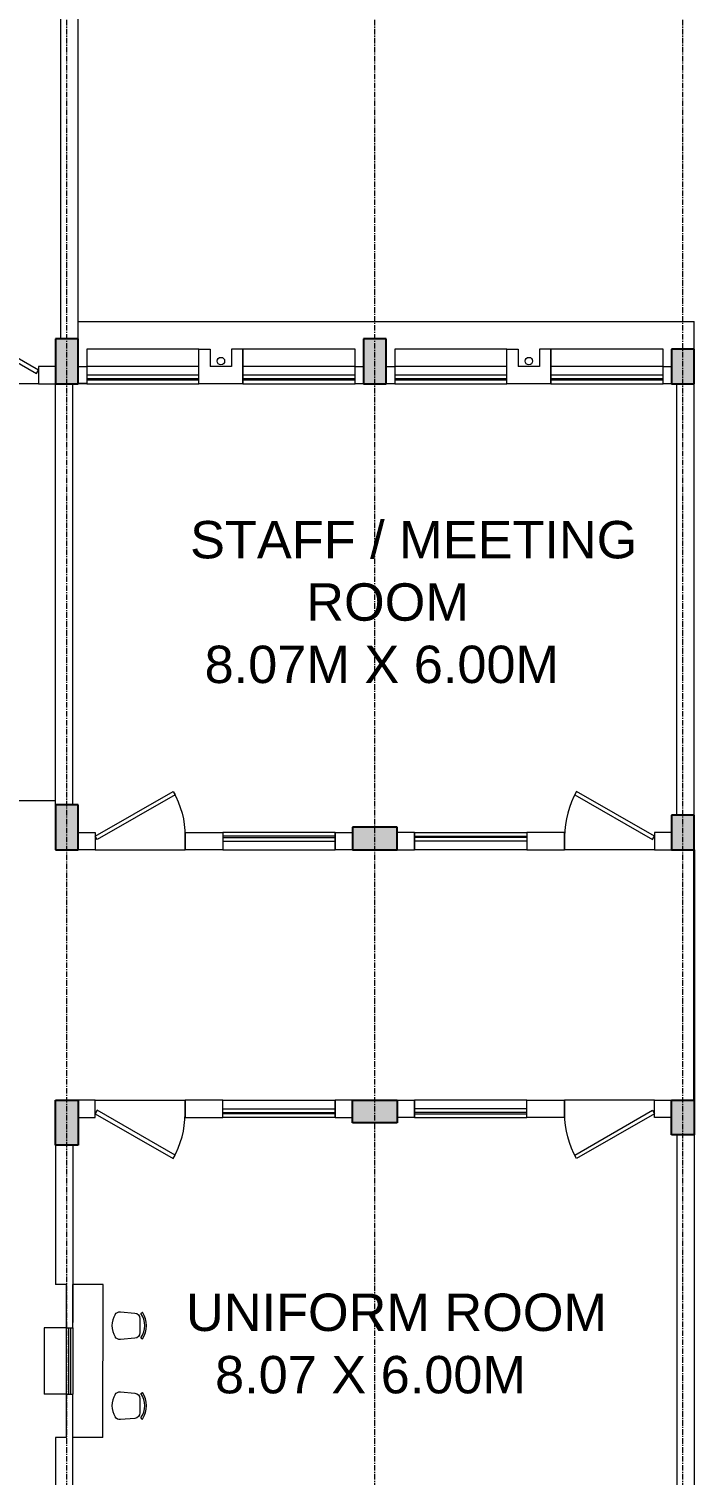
# Model space of a CAD drawing. Header units: inches. Extents: x 719368 to 6315912, y -2624014 to 446967.
# Drawn here: x 6176221 to 6185108, y -2406217 to -2386883 of the extents above; entities that cross this region are included whole.
import ezdxf
from ezdxf.lldxf.tags import DXFTag

# ---------------------------------------------------------------- set-up
doc = ezdxf.new("R2010")
doc.units = ezdxf.units.IN
doc.header["$LTSCALE"] = 20
doc.header["$MEASUREMENT"] = 0
doc.header["$PDMODE"] = 3
for name, pattern in [('CENTER', [2, 1.25, -0.25, 0.25, -0.25]), ('CENTER2', [1.125, 0.75, -0.125, 0.125, -0.125]), ('DASHED2', [0.375, 0.25, -0.125])]:
    doc.linetypes.add(name, pattern=pattern)
doc.layers.get('0').update_dxf_attribs({"color": 51, "lineweight": 30})
doc.layers.get('Defpoints').update_dxf_attribs({"lineweight": 25})
for name, color, linetype, lineweight in [('CLL LEV.', 252, 'Continuous', 18), ('COLUMN', 2, 'Continuous', 25), ('DIM', 7, 'Continuous', 13), ('DOOR', 43, 'Continuous', 13), ('FIXTURE', 15, 'DASHDOT', 9), ('Furniture', 13, 'Continuous', 13), ('GRID', 202, 'CENTER', 5), ('PROJ.', 30, 'DASHED2', 13), ('Text', 7, 'Continuous', 15), ('Ventilator', 6, 'DASHED', 20), ('WALL', 1, 'Continuous', 18), ('window', 71, 'Continuous', 18), ('Window-Wall', 7, 'Continuous', 20)]:
    doc.layers.add(name, color=color, linetype=linetype, lineweight=lineweight)
doc.layers.add('expension joint', color=248, linetype='Continuous')
doc.styles.add('L120', font='simplex.shx', dxfattribs={"height": 1})
doc.styles.add('Tabrej', font='romans.shx')
tags = doc.linetypes.add('DASHDOT', pattern=[1, 0.5, -0.25, 0, -0.25]).pattern_tags.tags
tags[10:11] = [DXFTag(74, 4), DXFTag(75, 0), DXFTag(340, '0'), DXFTag(46, 1.0), DXFTag(50, 0.0), DXFTag(44, 0.0), DXFTag(45, 0.0)]
tags[8:9] = [DXFTag(74, 4), DXFTag(75, 0), DXFTag(340, '0'), DXFTag(46, 1.0), DXFTag(50, 0.0), DXFTag(44, 0.0), DXFTag(45, 0.0)]
tags[6:7] = [DXFTag(74, 4), DXFTag(75, 0), DXFTag(340, '0'), DXFTag(46, 1.0), DXFTag(50, 0.0), DXFTag(44, 0.0), DXFTag(45, 0.0)]
tags[4:5] = [DXFTag(74, 4), DXFTag(75, 0), DXFTag(340, '0'), DXFTag(46, 1.0), DXFTag(50, 0.0), DXFTag(44, 0.0), DXFTag(45, 0.0)]
tags = doc.linetypes.add('DASHED', pattern=[0.75, 0.5, -0.25]).pattern_tags.tags
tags[6:7] = [DXFTag(74, 4), DXFTag(75, 0), DXFTag(340, '0'), DXFTag(46, 1.0), DXFTag(50, 0.0), DXFTag(44, 0.0), DXFTag(45, 0.0)]
tags[4:5] = [DXFTag(74, 4), DXFTag(75, 0), DXFTag(340, '0'), DXFTag(46, 1.0), DXFTag(50, 0.0), DXFTag(44, 0.0), DXFTag(45, 0.0)]
doc.dimstyles.new('DIM', dxfattribs={"dimtxt": 0.8, "dimasz": 0.4, "dimexe": 0.18, "dimexo": 0.0625, "dimgap": 0.1, "dimtad": 0, "dimdec": 3, "dimzin": 0, "dimdsep": 46, "dimtxsty": 'Tabrej', "dimcen": 0, "dimclrd": 251, "dimclre": 256, "dimclrt": 7, "dimadec": 0, "dimazin": 0, "dimtfac": 1, "dimtdec": 3, "dimtofl": 0, "dimtmove": 0, "dimatfit": 3, "dimfxl": 1, "dimtolj": 1, "dimtzin": 0, "dimlwd": -1, "dimlwe": -1, "dimarcsym": 0})

# ---------------------------------------------------------------- blocks, each defined once
blk = doc.blocks.new('*U81')
for p, q in [((0, 0), (0, 6)), ((40, 0), (40, 6))]:
    blk.add_line(p, q)
blk.add_lwpolyline([(0, 0), (34.64, -20), (35.52, -18.48), (0.88, 1.52)], close=True)
blk.add_arc((0, 0), 40, 330, 360)
blk = doc.blocks.new('New Doors')
at = {"layer": 'DOOR'}
blk.add_line((0, 0.18), (1.199, 0.18), dxfattribs=at)
at = {"layer": 'DOOR', "xscale": 0.0299845412869386, "yscale": 0.0299845412869386, "zscale": 0.0299845412869386}
blk.add_blockref('*U81', (0, 0), dxfattribs=at)
blk = doc.blocks.new('VENTILATOR')
at = {"layer": 'Ventilator', "ltscale": 0.02}
for p, q in [((-0.18, -1.5), (-0.18, 0)), ((-0.165, 0), (-0.165, -1.5))]:
    blk.add_line(p, q, dxfattribs=at)
at = {"layer": 'Window-Wall'}
for p, q in [((-0.23, 0), (0, 0)), ((-0.23, -1.5), (-0.23, 0)), ((-0.115, 0), (-0.115, -1.5)), ((0, 0), (0, -1.5)), ((-0.23, -1.5), (0, -1.5))]:
    blk.add_line(p, q, dxfattribs=at)
blk = doc.blocks.new('1.5 M Window')
at = {"layer": 'CLL LEV.'}
for p, q in [((-0.23, 0), (-0.46, 0)), ((-0.46, 0), (-0.46, -1.5)), ((-0.46, -1.5), (-0.23, -1.5))]:
    blk.add_line(p, q, dxfattribs=at)
at = {"layer": 'window'}
for p, q in [((-0.065, 0), (-0.065, -1.5)), ((-0.05, -1.5), (-0.05, 0))]:
    blk.add_line(p, q, dxfattribs=at)
at = {"layer": 'Window-Wall'}
for p, q in [((0, 0), (-0.23, 0)), ((-0.23, 0), (-0.23, -1.5)), ((-0.115, 0), (-0.115, -1.5)), ((0, -1.5), (0, 0)), ((-0.23, -1.5), (0, -1.5))]:
    blk.add_line(p, q, dxfattribs=at)
blk = doc.blocks.new('New Shaft')
at = {"layer": 'FIXTURE'}
blk.add_circle((0.327, -0.302), 0.05, dxfattribs=at)
at = {"layer": 'WALL'}
for p, q in [((0.035, 0), (0.62, 0)), ((0.035, 0), (0.035, -0.46)), ((0.62, 0), (0.62, -0.46)), ((0.185, -0.46), (0.185, -0.23)), ((0.185, -0.23), (0.47, -0.23)), ((0.47, -0.46), (0.47, -0.23)), ((0.035, -0.46), (0.185, -0.46)), ((0.62, -0.46), (0.47, -0.46))]:
    blk.add_line(p, q, dxfattribs=at)
blk = doc.blocks.new('*D728')
at = {"layer": 'Defpoints', "color": 0, "transparency": 16777216}
for p in [(6173228, -2397202), (6173228, -2397856), (6176578, -2397856)]:
    blk.add_point(p, dxfattribs=at)
at = {"layer": 'DIM', "transparency": 16777216}
for p, q in [((6173228, -2397856), (6173228, -2397201)), ((6176578, -2397856), (6176578, -2397201))]:
    blk.add_line(p, q, dxfattribs=at)
at = {"layer": 'DIM', "color": 251, "transparency": 16777216}
for p, q in [((6173228, -2397202), (6174900, -2397202)), ((6176577, -2397202), (6174906, -2397202))]:
    blk.add_line(p, q, dxfattribs=at)
for points in [[(6173228, -2397201), (6173228, -2397202), (6173228, -2397202)], [(6176577, -2397201), (6176577, -2397202), (6176578, -2397202)]]:
    blk.add_solid(points, dxfattribs=at)
at = {"layer": 'DIM', "color": 7, "transparency": 16777216, "insert": (6174903, -2397202), "char_height": 0.5, "attachment_point": 5, "style": 'Tabrej'}
blk.add_mtext('\\A1;3350.000\\P [10990\'-10"]', dxfattribs=at)
blk = doc.blocks.new('C2')
at = {"layer": 'COLUMN'}
h = blk.add_hatch(color=7, dxfattribs=at)
h.dxf.hatch_style = 1
h.paths.add_polyline_path([(0.3, 0), (0, 0), (0, -0.6), (0.3, -0.6)])
for p, q in [((0, 0), (0, -0.6)), ((0.3, 0), (0, 0)), ((0.3, -0.6), (0.3, 0)), ((0, -0.6), (0.3, -0.6))]:
    blk.add_line(p, q, dxfattribs=at)
blk = doc.blocks.new('CU')
at = {"layer": 'WALL', "linetype": 'CENTER2'}
h = blk.add_hatch(color=256, dxfattribs=at)
h.dxf.hatch_style = 1
h.paths.add_polyline_path([(0, 0.035), (0, -0.265), (0.46, -0.265), (0.46, 0.035)])
at = {"layer": 'COLUMN', "linetype": 'CENTER2'}
blk.add_lwpolyline([(0, 0.035), (0, -0.265), (0.46, -0.265), (0.46, 0.035), (0, 0.035)], dxfattribs=at)
blk = doc.blocks.new('chair1')
for p, q in [((527, 224), (556, 243)), ((527, -224), (556, -243))]:
    blk.add_line(p, q)
blk.add_lwpolyline([(58, 204, -0.283804), (155, 253), (416, 230, -0.389031), (510, 127), (510, -127, -0.389031), (416, -230), (155, -253, -0.283804), (58, -204)], format="xyb")
for centre, radius, start, end in [((390, 0), 390, 148.3892, 211.6108), ((201, 0), 396, 325.6197, 34.3803), ((201, 0), 430, 325.6197, 34.3803)]:
    blk.add_arc(centre, radius, start, end)

msp = doc.modelspace()

# ---------------------------------------------------------------- linework, layer by layer
at = {"layer": 'CLL LEV.'}
for p, q in [((6176723.3593, -2404247.884), (6176423.3593, -2404247.884)), ((6176423.3593, -2404247.884), (6176423.3593, -2405135.6575)), ((6176723.3593, -2405135.6575), (6176423.3593, -2405135.6575))]:
    msp.add_line(p, q, dxfattribs=at)
at = {"layer": 'expension joint'}
for p, q in [((6185107.7345, -2397855.7585), (6185107.7345, -2401205.7585)), ((6185107.7345, -2401205.7585), (6185107.7345, -2397855.7585))]:
    msp.add_line(p, q, dxfattribs=at)
at = {"layer": 'Furniture', "ltscale": 10000}
for p, q in [((6177213.4909, -2403668.3899), (6176807.7345, -2403668.3899)), ((6177210.2525, -2405715.1516), (6177213.4909, -2403668.3899)), ((6177210.2525, -2405715.1516), (6176807.7345, -2405715.1516))]:
    msp.add_line(p, q, dxfattribs=at)
at = {"layer": 'GRID', "color": 190, "ltscale": 3}
for p, q in [((6176727.7345, -2425117.1627), (6176727.7345, -2375983.4931)), ((6180842.7344, -2425117.1627), (6180842.7344, -2375983.4931)), ((6184957.7345, -2425117.1627), (6184957.7345, -2376574.8316))]:
    msp.add_line(p, q, dxfattribs=at)
at = {"layer": 'PROJ.'}
for p, q in [((6176877.7345, -2391395.7359), (6176877.7345, -2390795.7359)), ((6176877.7345, -2390795.7359), (6185107.7345, -2390795.7359)), ((6185107.7345, -2391165.8039), (6185107.7345, -2390795.7359))]:
    msp.add_line(p, q, dxfattribs=at)
at = {"layer": 'WALL'}
for p, q in [((6176647.7345, -2391025.8039), (6176647.7345, -2385325.7585)), ((6176877.7345, -2391025.8039), (6176877.7345, -2385325.7585)), ((6176577.7345, -2397255.7585), (6176577.7345, -2391625.7132)), ((6176807.7345, -2397255.7585), (6176807.7345, -2391625.7132)), ((6184877.7345, -2397395.7585), (6184877.7345, -2391625.7585)), ((6185107.7345, -2397395.7585), (6185107.7345, -2391625.7585)), ((6184877.7345, -2401665.7585), (6184877.7345, -2407435.7585)), ((6185107.7345, -2401665.7585), (6185107.7345, -2407435.7585)), ((6176577.7345, -2401805.7585), (6176577.7345, -2403667.6067)), ((6176807.7345, -2401805.7585), (6176807.7345, -2404176.8945)), ((6176723.3593, -2403667.6067), (6176577.7345, -2403667.6067)), ((6176723.3593, -2404247.884), (6176723.3593, -2403667.6067)), ((6176807.7345, -2404247.884), (6176807.7345, -2403667.6067)), ((6176723.3593, -2404247.884), (6176807.7345, -2404247.884)), ((6176723.3593, -2405715.1516), (6176723.3593, -2405135.6575)), ((6176723.3593, -2405135.6575), (6176807.7345, -2405135.6575)), ((6176807.7345, -2407435.7585), (6176807.7345, -2405135.6575)), ((6176577.7345, -2405715.1516), (6176577.7345, -2407435.7585)), ((6176723.3593, -2405715.1516), (6176577.7345, -2405715.1516))]:
    msp.add_line(p, q, dxfattribs=at)
for points in [[(6176577.7345, -2391625.7585), (6176577.7345, -2391395.7585), (6176347.7345, -2391395.7585), (6176347.7345, -2391625.7585), (6176577.7345, -2391625.7585)], [(6176992.7345, -2391395.7359), (6176992.7345, -2391625.7359), (6176877.7345, -2391625.7359), (6176877.7345, -2391395.7359), (6176992.7345, -2391395.7359)], [(6176992.7345, -2391395.7585), (6176992.7345, -2391625.7585), (6176877.7345, -2391625.7585), (6176877.7345, -2391395.7585), (6176992.7345, -2391395.7585)], [(6180692.7344, -2391395.7585), (6180692.7344, -2391625.7585), (6180577.7344, -2391625.7585), (6180577.7344, -2391395.7585), (6180692.7344, -2391395.7585)], [(6181107.7345, -2391395.7585), (6181107.7345, -2391625.7585), (6180992.7345, -2391625.7585), (6180992.7345, -2391395.7585), (6181107.7345, -2391395.7585)], [(6184807.7345, -2391395.7585), (6184807.7345, -2391625.7585), (6184692.7345, -2391625.7585), (6184692.7345, -2391395.7585), (6184807.7345, -2391395.7585)], [(6176877.7345, -2397855.7132), (6176877.7345, -2397625.7132), (6177107.7345, -2397625.7132), (6177107.7345, -2397855.7132), (6176877.7345, -2397855.7132)], [(6180312.7345, -2397855.7132), (6180312.7345, -2397625.7132), (6180542.7345, -2397625.7132), (6180542.7345, -2397855.7132), (6180312.7345, -2397855.7132)], [(6181372.7345, -2397855.7132), (6181372.7345, -2397625.7132), (6181142.7345, -2397625.7132), (6181142.7345, -2397855.7132), (6181372.7345, -2397855.7132)], [(6184807.7345, -2397855.7132), (6184807.7345, -2397625.7132), (6184577.7345, -2397625.7132), (6184577.7345, -2397855.7132), (6184807.7345, -2397855.7132)], [(6176877.7345, -2401205.8039), (6176877.7345, -2401435.8039), (6177107.7345, -2401435.8039), (6177107.7345, -2401205.8039), (6176877.7345, -2401205.8039)], [(6180312.7345, -2401205.8039), (6180312.7345, -2401435.8039), (6180542.7345, -2401435.8039), (6180542.7345, -2401205.8039), (6180312.7345, -2401205.8039)], [(6181372.7345, -2401205.8039), (6181372.7345, -2401435.8039), (6181142.7345, -2401435.8039), (6181142.7345, -2401205.8039), (6181372.7345, -2401205.8039)], [(6184807.7345, -2401205.8039), (6184807.7345, -2401435.8039), (6184577.7345, -2401435.8039), (6184577.7345, -2401205.8039), (6184807.7345, -2401205.8039)]]:
    msp.add_lwpolyline(points, dxfattribs=at)
for points in [[(6178307.1161, -2397855.9076), (6178307.1161, -2397625.7132), (6178812.7345, -2397625.7132), (6178812.7345, -2397855.9076)], [(6183378.3528, -2397855.9076), (6183378.3528, -2397625.7132), (6182872.7345, -2397625.7132), (6182872.7345, -2397855.9076)], [(6178307.1161, -2401205.6095), (6178307.1161, -2401435.8039), (6178812.7345, -2401435.8039), (6178812.7345, -2401205.6095)], [(6183378.3528, -2401205.6095), (6183378.3528, -2401435.8039), (6182872.7345, -2401435.8039), (6182872.7345, -2401205.6095)]]:
    msp.add_lwpolyline(points, close=True, dxfattribs=at)
at = {"layer": 'window', "ltscale": 0.05}
for p, q in [((6176755.9695, -2405135.6575), (6176755.9695, -2404247.884)), ((6176778.9926, -2405135.6575), (6176778.9926, -2404247.884))]:
    msp.add_line(p, q, dxfattribs=at)
at = {"layer": 'Window-Wall'}
for p, q in [((6176723.3593, -2405135.6575), (6176723.3593, -2404247.884)), ((6176807.7345, -2404247.884), (6176807.7345, -2405135.6575))]:
    msp.add_line(p, q, dxfattribs=at)

# ---------------------------------------------------------------- block references
at = {"layer": 'COLUMN', "color": 5, "xscale": 1000, "yscale": 1000, "zscale": 1000}
for p in [(6176577.7345, -2391025.7585), (6180692.7344, -2391025.7585), (6176577.7345, -2397255.7585)]:
    msp.add_blockref('C2', p, dxfattribs=at)
at = {"layer": 'COLUMN', "linetype": 'CENTER2', "yscale": 1000, "zscale": 1000, "rotation": 270}
for p, xscale in [((6185072.7345, -2391165.8039), 1000), ((6185072.7345, -2397395.7585), 1000), ((6185072.7345, -2401665.7585), -1000)]:
    msp.add_blockref('CU', p, dxfattribs=dict(at, xscale=xscale))
at = {"layer": 'COLUMN', "color": 5, "yscale": 1000, "zscale": 1000}
for p, xscale, rotation in [((6181142.7345, -2397555.7132), 1000, 270), ((6176577.7345, -2401805.7585), -1000, 180), ((6181142.7345, -2401505.8039), -1000, 270)]:
    msp.add_blockref('C2', p, dxfattribs=dict(at, xscale=xscale, rotation=rotation))
at = {"layer": 'Furniture', "ltscale": 10000, "xscale": 0.733697047457099, "yscale": 0.733697047457099, "zscale": 0.733697047457099}
for p in [(6177329.3403, -2404218.7349, 1.891), (6177329.3403, -2405289.3657, 1.891)]:
    msp.add_blockref('chair1', p, dxfattribs=at)
at = {"layer": 'WALL', "yscale": 1000, "zscale": 1000}
for name, p, xscale, rotation in [('New Doors', (6176347.7345, -2391446.0457), 1000, 180), ('1.5 M Window', (6178492.7345, -2391625.7585), 1000, 270), ('New Shaft', (6179112.7345, -2391625.7585), 1000, 180), ('1.5 M Window', (6180577.7345, -2391625.7585), 1000, 270), ('1.5 M Window', (6182607.7345, -2391625.7585), 1000, 270), ('New Shaft', (6183227.7345, -2391625.7585), 1000, 180), ('1.5 M Window', (6184692.7345, -2391625.7585), 1000, 270), ('New Doors', (6177107.7345, -2397676.0003), -1000, 180), ('New Doors', (6184577.7345, -2397676.0003), 1000, 180), ('VENTILATOR', (6178812.7345, -2397855.7132), -1000, 90), ('VENTILATOR', (6182872.7345, -2397855.7132), 1000, 270), ('VENTILATOR', (6178812.7345, -2401205.8039), 1000, 90), ('VENTILATOR', (6182872.7345, -2401205.8039), -1000, 270)]:
    msp.add_blockref(name, p, dxfattribs=dict(at, xscale=xscale, rotation=rotation))
for p, xscale in [((6177107.7345, -2401385.5167), 1000), ((6184577.7345, -2401385.5167), -1000)]:
    msp.add_blockref('New Doors', p, dxfattribs=dict(at, xscale=xscale))

# ---------------------------------------------------------------- texts
at = {"layer": 'Text', "lineweight": 30, "char_height": 500, "width": 9930.81553, "attachment_point": 1, "style": 'L120'}
for s, insert in [('{\\fArial|b0|i0|c0|p34;STAFF / MEETING \\P        ROOM\\P 8.07M X 6.00M}', (6178374.0969, -2393461.2926)), ('{\\fArial|b0|i0|c0|p34;UNIFORM ROOM\\P  8.07 X 6.00M}', (6178319.7129, -2403790.3817))]:
    msp.add_mtext(s, dxfattribs=dict(at, insert=insert))

# ---------------------------------------------------------------- dimensions: what is measured, and where the dimension line sits
at = {"layer": 'DIM'}
dim = msp.add_linear_dim(base=(6173227.7345, -2397201.5522), p1=(6176577.7345, -2397855.7585), p2=(6173227.7345, -2397855.7585), text='<>\\P[]', dimstyle='DIM', override={"dimtxt": 0.5, "dimarcsym": 1}, dxfattribs=at)
dim.commit()
dim.dimension.update_dxf_attribs({"geometry": '*D728', "text_midpoint": (6174902.7345, -2397201.5522), "dimtype": 160})

doc.saveas('drawing.dxf')
